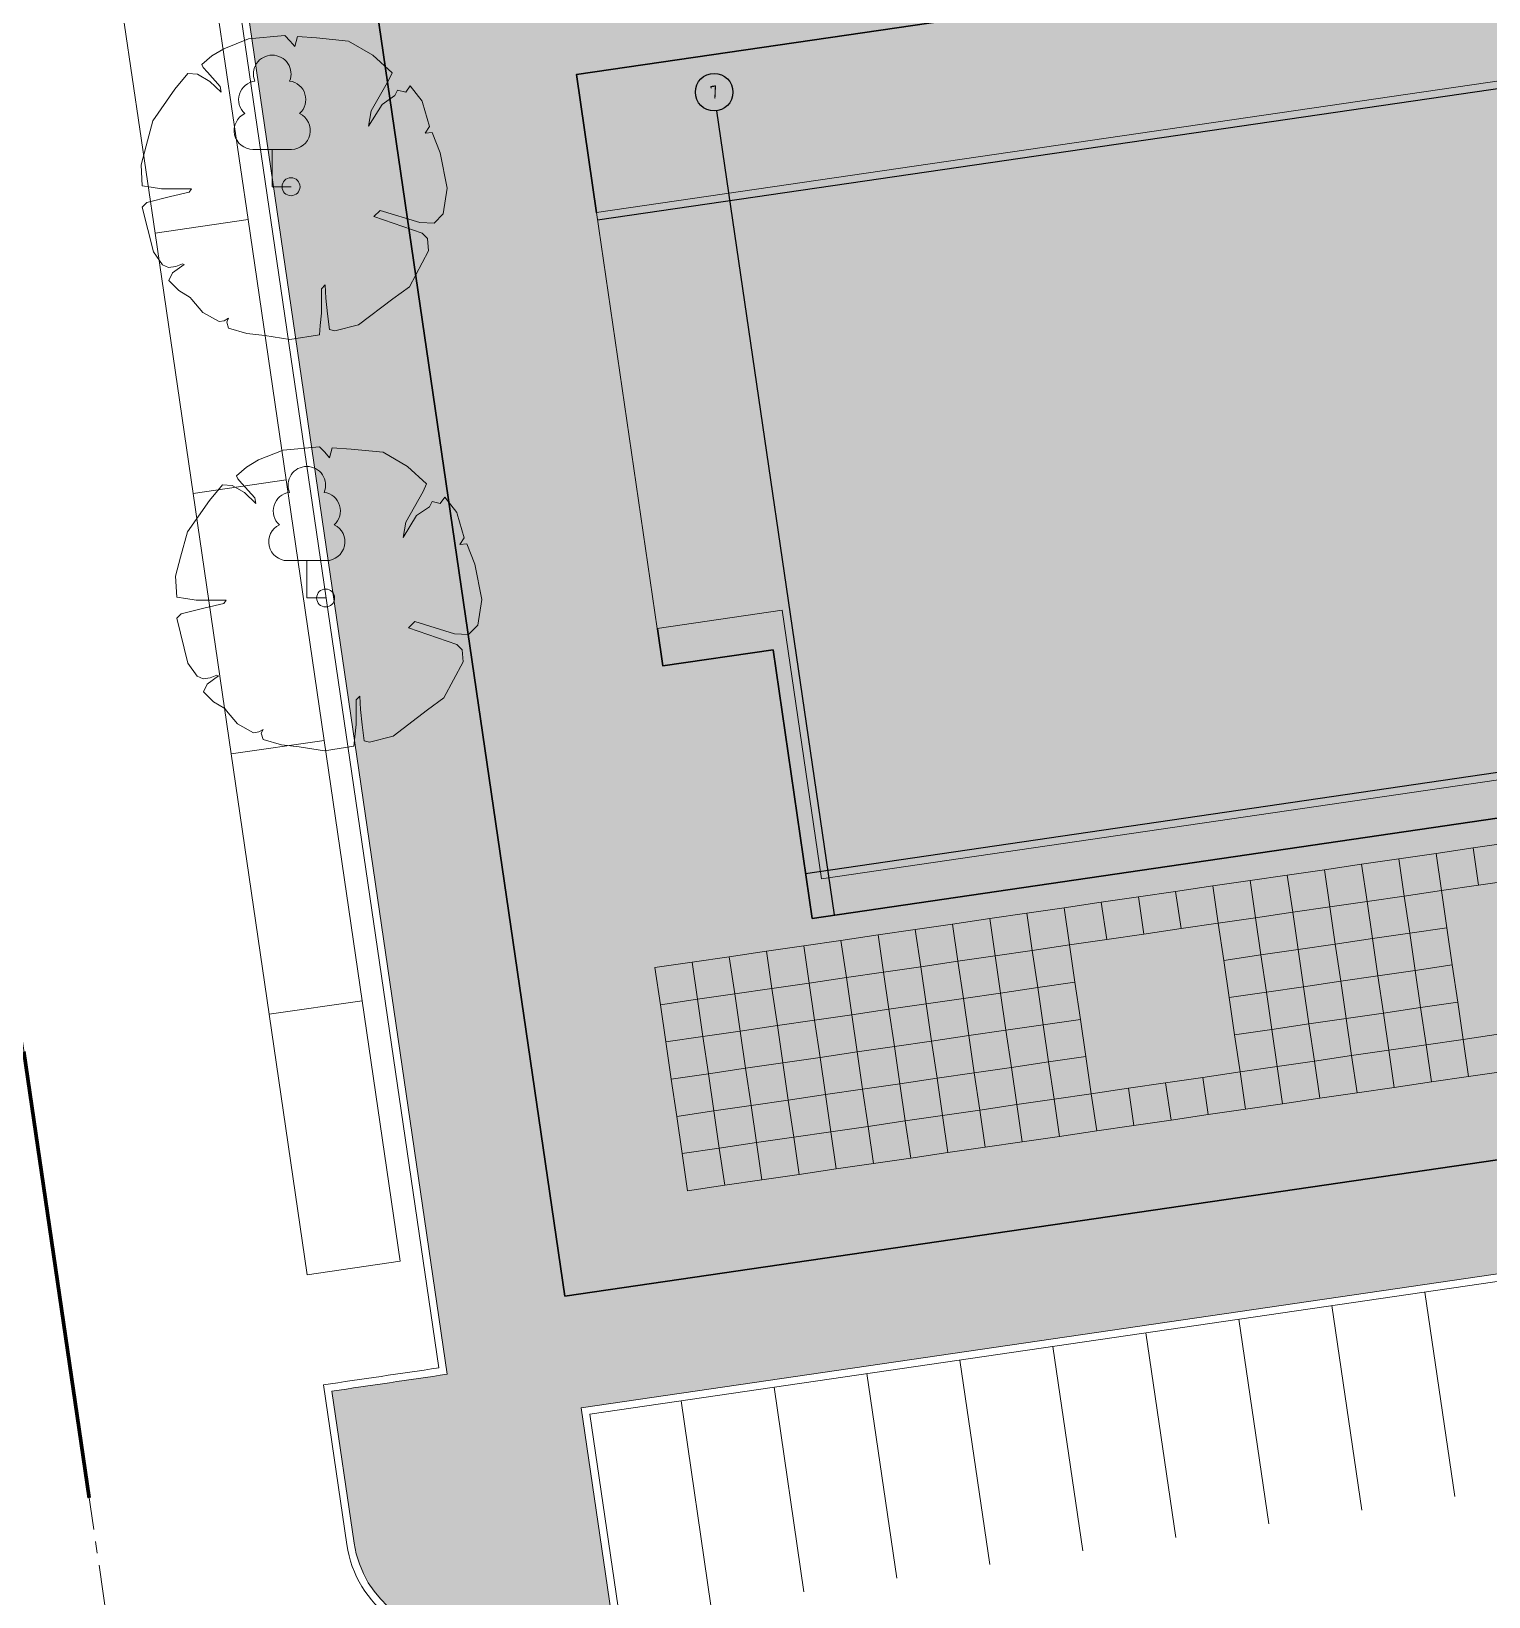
# Model space of a CAD drawing. Header units: metres. Extents: x 2 to 659295185, y -28 to 1124222152.
# Drawn here: x 657140.5 to 657179.27, y 1124363.1 to 1124404.74 of the extents above; entities that cross this region are included whole.
import ezdxf
from ezdxf.enums import TextEntityAlignment as Align

# ---------------------------------------------------------------- set-up
doc = ezdxf.new("R2010")
doc.units = ezdxf.units.M
doc.header["$MEASUREMENT"] = 0
for name, pattern in [('ACAD_ISO10W100', [18.5, 12, -3, 0.5, -3]), ('CENTER', [50.8, 31.75, -6.35, 6.35, -6.35]), ('GOST2.303 5', [24, 20, -1.5, 1, -1.5])]:
    doc.linetypes.add(name, pattern=pattern)
doc.layers.get('0').update_dxf_attribs({"linetype": 'CONTINUOUS'})
for name, color, linetype, lineweight in [("a''brocal", 220, 'CONTINUOUS', 15), ('arboles a eliminar', 1, 'CONTINUOUS', 15), ('area verde', 76, 'CONTINUOUS', 13), ('eje vial', 1, 'CENTER', 15), ('ESCUELA', 7, 'CONTINUOUS', 15), ('estaciomamiento', 8, 'CONTINUOUS', 15), ('MANZANA URBA', 30, 'ACAD_ISO10W100', 80)]:
    doc.layers.add(name, color=color, linetype=linetype, lineweight=lineweight)
doc.layers.add('AREA ACERA', color=7, linetype='CONTINUOUS', lineweight=15, true_color=0xfbe193)
doc.layers.add('parcela simoncito', color=7, linetype='CONTINUOUS', lineweight=9, true_color=0xe9debe)
doc.styles.add('GOST 2.304', font='CS_Gost2304.shx')
doc.linetypes.add('FENCELINE2', pattern='A,0.25,-0.1,[132,ltypeshp.shx,S=0.1,R=0,X=-0.1,Y=0],-0.1,1', length=1.45)

# ---------------------------------------------------------------- blocks, each defined once
blk = doc.blocks.new('_I12B5')
at = {"color": 0}
blk.add_lwpolyline([(-0.0026, 0.4844), (0.0125, 0.4664), (0.0215, 0.499), (0.085, 0.4954), (0.1909, 0.4844), (0.2725, 0.4373), (0.336, 0.3791), (0.3239, 0.3537), (0.2664, 0.2521), (0.2574, 0.2013), (0.3027, 0.2739), (0.345, 0.3029), (0.3542, 0.3211), (0.3813, 0.3139), (0.3965, 0.3355), (0.4358, 0.2847), (0.4377, 0.2802), (0.4606, 0.2002), (0.446, 0.1782), (0.4691, 0.1798), (0.4959, 0.1125), (0.5191, -0.0045), (0.5057, -0.09), (0.4755, -0.1217), (0.4285, -0.1194), (0.2966, -0.0787), (0.2758, -0.099), (0.4358, -0.1547), (0.4539, -0.1727), (0.4569, -0.2127), (0.3935, -0.3325), (0.339, -0.3724), (0.2241, -0.4596), (0.1454, -0.4791), (0.1284, -0.4747), (0.1211, -0.4223), (0.1163, -0.3711), (0.1138, -0.326), (0.1017, -0.3391), (0.1017, -0.4207), (0.0968, -0.4615), (0.0943, -0.4922), (-0.0039, -0.5082), (-0.0876, -0.4951), (-0.1471, -0.4878), (-0.2077, -0.4703), (-0.2139, -0.4499), (-0.2077, -0.4369), (-0.2223, -0.4455), (-0.2393, -0.4485), (-0.2927, -0.4179), (-0.3298, -0.3754), (-0.3355, -0.368), (-0.3732, -0.3448), (-0.4064, -0.3117), (-0.3944, -0.2863), (-0.3557, -0.2587), (-0.3614, -0.2563), (-0.3834, -0.2653), (-0.4073, -0.2685), (-0.4276, -0.2598), (-0.4577, -0.217), (-0.4953, -0.0675), (-0.4799, -0.0527), (-0.4004, -0.0329), (-0.3385, -0.0179), (-0.3309, -0.0072), (-0.4307, -0.0072), (-0.4648, -0.0013), (-0.4949, 0.0033), (-0.4987, 0.0731), (-0.4821, 0.1362), (-0.459, 0.2195), (-0.3866, 0.3247), (-0.3431, 0.3767), (-0.3113, 0.3741), (-0.2702, 0.3503), (-0.2323, 0.3142), (-0.2355, 0.3332), (-0.2782, 0.3807), (-0.2924, 0.3959), (-0.2963, 0.4064), (-0.2631, 0.4348), (-0.2233, 0.459), (-0.1417, 0.4918), (-0.0208, 0.5026)], close=True, dxfattribs=at)
blk.add_circle((0, 0), 0.0299, dxfattribs=at)

msp = doc.modelspace()

# ---------------------------------------------------------------- hatches: boundary and pattern name
at = {"layer": 'AREA ACERA'}
h = msp.add_hatch(color=256, dxfattribs=at)
h.dxf.hatch_style = 1
edge = h.paths.add_edge_path()
edge.add_line((657279.5668, 1124441.1901), (657286.9871, 1124390.4375))
edge.add_line((657286.9871, 1124390.4375), (657154.693, 1124371.0972))
edge.add_line((657154.693, 1124371.0972), (657147.2728, 1124421.8489))
edge.add_line((657147.2728, 1124421.8489), (657159.1465, 1124423.5851))
edge.add_line((657159.1465, 1124423.5851), (657158.8859, 1124425.3672))
edge.add_arc((657156.1146, 1124424.9621), 2.8008, 8.31725, 16.54473)
edge.add_line((657158.7994, 1124425.7596), (657146.9547, 1124424.0263))
edge.add_line((657146.9547, 1124424.0263), (657146.6072, 1124426.4013))
edge.add_line((657146.6072, 1124426.4013), (657145.9148, 1124426.3))
edge.add_arc((657146.755, 1124420.5589), 5.8022, 98.32609, 109.25684)
edge.add_line((657144.8414, 1124426.0365), (657145.1735, 1124423.7653))
edge.add_line((657145.1735, 1124423.7653), (657141.6143, 1124423.2491))
edge.add_arc((657146.7539, 1124420.5609), 5.8001, 152.38844, 172.30373)
edge.add_line((657141.006, 1124421.3377), (657145.4338, 1124421.985))
edge.add_line((657145.4338, 1124421.985), (657154.1421, 1124362.4229))
edge.add_line((657154.1421, 1124362.4229), (657155.9231, 1124362.6833))
edge.add_line((657155.9231, 1124362.6833), (657154.9538, 1124369.3131))
edge.add_line((657154.9538, 1124369.3131), (657287.2479, 1124388.6533))
edge.add_line((657287.2479, 1124388.6533), (657287.4215, 1124387.4659))
edge.add_line((657287.4215, 1124387.4659), (657287.4215, 1124387.4659))
edge.add_line((657287.4215, 1124387.4659), (657288.2171, 1124382.0237))
edge.add_line((657288.2171, 1124382.0237), (657289.9978, 1124382.2841))
edge.add_line((657289.9978, 1124382.2841), (657281.2904, 1124441.8461))
edge.add_line((657281.2904, 1124441.8461), (657287.6968, 1124442.7826))
edge.add_arc((657282.4116, 1124440.3924), 5.8005, 24.33433, 44.2081)
edge.add_line((657286.5695, 1124444.437), (657281.0296, 1124443.6271))
edge.add_line((657281.0296, 1124443.6271), (657280.6824, 1124446.0018))
edge.add_line((657280.6824, 1124446.0018), (657278.9014, 1124445.7414))
edge.add_line((657278.9014, 1124445.7414), (657279.2487, 1124443.3667))
edge.add_line((657279.2487, 1124443.3667), (657275.3137, 1124442.7912))
edge.add_arc((657278.1375, 1124442.7836), 2.8238, 179.84614, 184.02843)
edge.add_line((657275.3206, 1124442.5853), (657275.6088, 1124440.6114))
edge.add_line((657275.6088, 1124440.6114), (657279.5668, 1124441.1901))
at = {"layer": 'area verde'}
h = msp.add_hatch(color=256, dxfattribs=at)
h.dxf.hatch_style = 1
edge = h.paths.add_edge_path()
edge.add_line((657146.6072, 1124426.4013), (657146.9547, 1124424.0263))
edge.add_line((657146.9547, 1124424.0263), (657158.7995, 1124425.7596))
edge.add_arc((657156.1149, 1124424.9625), 2.8004, 16.53763, 98.31883)
edge.add_line((657155.7098, 1124427.7334), (657146.6072, 1124426.4013))
edge = h.paths.add_edge_path()
edge.add_line((657144.8414, 1124426.0366), (657145.1735, 1124423.7653))
edge.add_line((657145.1735, 1124423.7653), (657141.6143, 1124423.2491))
edge.add_arc((657146.7538, 1124420.5609), 5.8, 109.25167, 152.38833, ccw=False)
edge = h.paths.add_edge_path()
edge.add_line((657145.4338, 1124421.985), (657154.1421, 1124362.4229))
edge.add_line((657154.1421, 1124362.4229), (657152.2624, 1124362.1484))
edge.add_arc((657151.8576, 1124364.9198), 2.8008, 188.18476, 278.30907, ccw=False)
edge.add_line((657149.0853, 1124364.5211), (657148.4936, 1124368.5686))
edge.add_arc((656478.9165, 1128956.1962), 4636.2335, 278.3038476, 278.3395574)
edge.add_line((657151.3527, 1124368.9868), (657151.561, 1124369.0172))
edge.add_line((657151.561, 1124369.0172), (657144.5231, 1124417.1542))
edge.add_line((657144.5231, 1124417.1542), (657144.2348, 1124417.1127))
edge.add_arc((657143.821, 1124419.8819), 2.8, 188.31769, 278.49939, ccw=False)
edge.add_arc((657146.9693, 1124420.5494), 6.0152, 172.4698, 190.27043, ccw=False)
edge.add_line((657141.006, 1124421.3377), (657145.4338, 1124421.985))
h.paths.add_polyline_path([(657155.1275, 1124368.1252), (657154.9538, 1124369.3131), (657287.2479, 1124388.6533), (657287.4215, 1124387.4659)])
edge = h.paths.add_edge_path()
edge.add_line((657287.6969, 1124442.7826), (657281.2903, 1124441.8468))
edge.add_line((657281.2903, 1124441.8468), (657289.9978, 1124382.2841))
edge.add_line((657289.9978, 1124382.2841), (657293.2719, 1124382.7627))
edge.add_arc((657292.8589, 1124385.5317), 2.7997, 278.48287, 368.32376)
edge.add_line((657295.6291, 1124385.937), (657295.0359, 1124389.994))
edge.add_line((657295.0359, 1124389.994), (657290.1874, 1124389.2852))
edge.add_line((657290.1874, 1124389.2852), (657283.1871, 1124437.171))
edge.add_line((657283.1871, 1124437.171), (657285.8579, 1124437.5614))
edge.add_arc((657285.4529, 1124440.332), 2.8, 278.31719, 368.3172)
edge.add_line((657288.2235, 1124440.737), (657288.151, 1124441.232))
edge.add_arc((657282.4085, 1124440.392), 5.8036, 8.32209, 24.32549)
edge = h.paths.add_edge_path()
edge.add_line((657280.6824, 1124446.0018), (657281.0296, 1124443.6271))
edge.add_line((657281.0296, 1124443.6271), (657286.5697, 1124444.437))
edge.add_arc((657282.412, 1124440.393), 5.8, 44.20547, 98.31726)
edge.add_line((657281.573, 1124446.132), (657280.6824, 1124446.0018))
edge = h.paths.add_edge_path()
edge.add_line((657278.9014, 1124445.7414), (657279.2485, 1124443.3667))
edge.add_line((657279.2485, 1124443.3667), (657275.3137, 1124442.7912))
edge.add_arc((657278.1408, 1124442.7823), 2.8271, 94.64504, 179.81973, ccw=False)
edge.add_line((657277.9119, 1124445.6002), (657278.9014, 1124445.7414))
edge = h.paths.add_edge_path()
edge.add_line((657269.4251, 1124441.9297), (657254.5544, 1124439.7572))
edge.add_line((657254.5544, 1124439.7572), (657263.7086, 1124443.5216))
edge.add_line((657263.7086, 1124443.5216), (657266.3346, 1124443.9059))
edge.add_arc((657266.7401, 1124441.1354), 2.8, 16.47848, 98.32607, ccw=False)
edge = h.paths.add_edge_path()
edge.add_line((657207.9234, 1124432.9408), (657224.9495, 1124435.4297))
edge.add_line((657224.9495, 1124435.4297), (657210.3183, 1124435.7166))
edge.add_arc((657210.7234, 1124432.9461), 2.8, 98.31808, 180.10893)
edge = h.paths.add_edge_path()
edge.add_line((657164.6736, 1124426.6184), (657203.5089, 1124432.2955))
edge.add_arc((657200.8245, 1124431.4989), 2.8001, 16.52728, 98.31514)
edge.add_line((657200.4196, 1124434.2696), (657166.8988, 1124429.3692))
edge.add_arc((657167.5378, 1124426.5769), 2.8645, 102.89051, 179.1696)
at = {"layer": 'ESCUELA', "linetype": 'Continuous', "lineweight": 0}
msp.add_hatch(color=252, dxfattribs=at).paths.add_polyline_path([(657155.5312, 1124399.9215), (657194.873, 1124405.6731), (657197.5347, 1124387.4664), (657161.5176, 1124382.2011), (657160.4732, 1124389.3451), (657157.1485, 1124388.8591)])
at = {"layer": 'parcela simoncito', "linetype": 'Continuous'}
msp.add_hatch(color=256, dxfattribs=at).paths.add_polyline_path([(657188.4587, 1124427.8699), (657201.082, 1124429.7154), (657208.5015, 1124378.9638), (657154.693, 1124371.0972), (657147.2728, 1124421.8489)])

# ---------------------------------------------------------------- linework, layer by layer
at = {"layer": "a''brocal", "linetype": 'Continuous', "ltscale": 0.4, "elevation": 433.2399, "flags": 128}
msp.add_lwpolyline([(657204.0538, 1124430.1498), (657203.7931, 1124431.933, 0.4142079), (657200.3907, 1124434.4674), (657200.3907, 1124434.4675), (657167.0604, 1124429.595, 0.4142135), (657164.5259, 1124426.1926), (657164.7866, 1124424.4093), (657159.3444, 1124423.6137), (657159.0837, 1124425.3969, 0.4141803), (657155.6808, 1124427.9313), (657145.8858, 1124426.4978, 0.4141619), (657140.8167, 1124419.6941), (657140.8168, 1124419.6931), (657140.8526, 1124419.448, 0.4240187), (657144.3538, 1124416.9297), (657151.3342, 1124369.1859, -0.0003517), (657148.2668, 1124368.7375), (657148.8875, 1124364.492, 0.4125362), (657152.2909, 1124361.9505), (657156.1499, 1124362.5141), (657155.3543, 1124367.9562), (657287.2526, 1124387.2391)], format="xyb", dxfattribs=at)
at = {"layer": "a''brocal", "elevation": 433.2399}
msp.add_lwpolyline([(657200.4196, 1124434.2696), (657166.8988, 1124429.3692, 0.3709474), (657164.696, 1124426.4121), (657164.9845, 1124424.4382), (657159.1465, 1124423.5847), (657158.8858, 1124425.368, 0.414099), (657155.7098, 1124427.7334), (657145.9148, 1124426.3, 0.198809), (657142.1027, 1124424.0262, 0.1993559), (657141.0159, 1124419.7144, 0.4691031), (657144.5207, 1124417.1702), (657151.561, 1124369.0169, 0.0001391), (657148.4936, 1124368.5686), (657149.0854, 1124364.5209, 0.4134972), (657152.2622, 1124362.1484), (657155.9231, 1124362.6831), (657155.1275, 1124368.1252), (657287.4215, 1124387.4659)], format="xyb", dxfattribs=at)
at = {"layer": 'arboles a eliminar', "elevation": 433.2399}
for points in [[(657147.405, 1124400.6093), (657146.905, 1124400.6093), (657146.905, 1124401.6036), (657147.4182, 1124401.6036, 0.7980424), (657147.6345, 1124402.5543, 0.6363283), (657147.3678, 1124403.4201, 0.5330644), (657146.905, 1124404.1093, 0.5330644), (657146.4423, 1124403.4201, 0.6363283), (657146.1756, 1124402.5543, 0.7980424), (657146.3919, 1124401.6036), (657146.905, 1124401.6036)], [(657148.3255, 1124389.6681), (657147.8255, 1124389.6681), (657147.8255, 1124390.6624), (657148.3386, 1124390.6624, 0.7980424), (657148.5549, 1124391.6132, 0.6363283), (657148.2883, 1124392.4789, 0.5330644), (657147.8255, 1124393.1681, 0.5330644), (657147.3627, 1124392.4789, 0.6363283), (657147.096, 1124391.6132, 0.7980424), (657147.3123, 1124390.6624), (657147.8255, 1124390.6624)], [(657148.3255, 1124389.6681), (657147.8255, 1124389.6681), (657147.8255, 1124390.6624), (657148.3386, 1124390.6624, 0.7980424), (657148.5549, 1124391.6132, 0.6363283), (657148.2883, 1124392.4789, 0.5330644), (657147.8255, 1124393.1681, 0.5330644), (657147.3627, 1124392.4789, 0.6363283), (657147.096, 1124391.6132, 0.7980424), (657147.3123, 1124390.6624), (657147.8255, 1124390.6624)]]:
    msp.add_lwpolyline(points, format="xyb", dxfattribs=at)
at = {"layer": 'eje vial', "ltscale": 0.05, "elevation": 433.2399, "flags": 128}
msp.add_lwpolyline([(657132.3766, 1124431.7995), (657172.7273, 1124155.7898)], dxfattribs=at)
at = {"layer": 'ESCUELA', "color": 1, "linetype": 'FENCELINE2', "lineweight": 30, "ltscale": 1.8, "elevation": 433.2399}
msp.add_lwpolyline([(657188.4587, 1124427.8699), (657201.082, 1124429.7154), (657208.5015, 1124378.9638), (657154.693, 1124371.0972), (657147.2728, 1124421.8489), (657188.4587, 1124427.8699)], dxfattribs=at)
at = {"layer": 'ESCUELA', "color": 5, "linetype": 'Continuous', "lineweight": 30, "elevation": 433.2399, "flags": 128}
msp.add_lwpolyline([(657155.5334, 1124399.9109), (657154.9974, 1124403.5918), (657180.0781, 1124407.2554), (657180.4708, 1124404.5741), (657195.1245, 1124406.7205), (657198.0799, 1124386.5356), (657161.2736, 1124381.1447), (657160.2273, 1124388.2885), (657157.2986, 1124387.8595), (657157.1536, 1124388.8489)], dxfattribs=at)
at = {"layer": 'ESCUELA', "linetype": 'Continuous', "lineweight": 0, "elevation": 433.2399, "flags": 128}
msp.add_lwpolyline([(657155.5312, 1124399.9215), (657194.873, 1124405.6731), (657197.5347, 1124387.4664), (657161.5176, 1124382.2011), (657160.4732, 1124389.3451), (657157.1485, 1124388.8591), (657155.5312, 1124399.9215)], dxfattribs=at)
at = {"layer": 'ESCUELA', "color": 1, "linetype": 'GOST2.303 5', "lineweight": 25, "ltscale": 200, "elevation": 433.2399}
for points in [[(657155.5604, 1124399.7239), (657195.7861, 1124405.6045), (657198.0887, 1124405.9411)], [(657161.8603, 1124381.2406), (657158.7335, 1124402.6297)], [(657161.093, 1124382.3414), (657198.3898, 1124387.7938), (657200.6924, 1124388.1304)]]:
    msp.add_lwpolyline(points, dxfattribs=at)
at = {"layer": 'ESCUELA', "color": 248, "lineweight": 9, "ltscale": 100, "elevation": 433.2399}
for points in [[(657178.8548, 1124383.0191), (657179.8443, 1124383.1637), (657179.9889, 1124382.1742), (657178.9995, 1124382.0296)], [(657175.8864, 1124382.5851), (657176.8758, 1124382.7298), (657177.0205, 1124381.7403), (657176.031, 1124381.5956)], [(657175.8864, 1124382.5851), (657176.8758, 1124382.7298), (657177.0205, 1124381.7403), (657176.031, 1124381.5956)], [(657176.8758, 1124382.7298), (657177.8653, 1124382.8744), (657178.01, 1124381.8849), (657177.0205, 1124381.7403)], [(657176.8758, 1124382.7298), (657177.8653, 1124382.8744), (657178.01, 1124381.8849), (657177.0205, 1124381.7403)], [(657177.8653, 1124382.8744), (657178.8548, 1124383.0191), (657178.9995, 1124382.0296), (657178.01, 1124381.8849)], [(657177.8653, 1124382.8744), (657178.8548, 1124383.0191), (657178.9995, 1124382.0296), (657178.01, 1124381.8849)], [(657172.9179, 1124382.1512), (657173.9074, 1124382.2958), (657174.0521, 1124381.3063), (657173.0626, 1124381.1617)], [(657172.9179, 1124382.1512), (657173.9074, 1124382.2958), (657174.0521, 1124381.3063), (657173.0626, 1124381.1617)], [(657173.9074, 1124382.2958), (657174.8969, 1124382.4405), (657175.0415, 1124381.451), (657174.0521, 1124381.3063)], [(657173.9074, 1124382.2958), (657174.8969, 1124382.4405), (657175.0415, 1124381.451), (657174.0521, 1124381.3063)], [(657174.8969, 1124382.4405), (657175.8864, 1124382.5851), (657176.031, 1124381.5956), (657175.0415, 1124381.451)], [(657174.8969, 1124382.4405), (657175.8864, 1124382.5851), (657176.031, 1124381.5956), (657175.0415, 1124381.451)], [(657169.9495, 1124381.7172), (657170.939, 1124381.8619), (657171.0836, 1124380.8724), (657170.0941, 1124380.7277)], [(657169.9495, 1124381.7172), (657170.939, 1124381.8619), (657171.0836, 1124380.8724), (657170.0941, 1124380.7277)], [(657170.939, 1124381.8619), (657171.9284, 1124382.0065), (657172.0731, 1124381.017), (657171.0836, 1124380.8724)], [(657170.939, 1124381.8619), (657171.9284, 1124382.0065), (657172.0731, 1124381.017), (657171.0836, 1124380.8724)], [(657171.9284, 1124382.0065), (657172.9179, 1124382.1512), (657173.0626, 1124381.1617), (657172.0731, 1124381.017)], [(657171.9284, 1124382.0065), (657172.9179, 1124382.1512), (657173.0626, 1124381.1617), (657172.0731, 1124381.017)], [(657177.0205, 1124381.7403), (657178.01, 1124381.8849), (657178.1546, 1124380.8955), (657177.1652, 1124380.7508)], [(657177.0205, 1124381.7403), (657178.01, 1124381.8849), (657178.1546, 1124380.8955), (657177.1652, 1124380.7508)], [(657166.981, 1124381.2832), (657167.9705, 1124381.4279), (657168.1152, 1124380.4384), (657167.1257, 1124380.2938)], [(657166.981, 1124381.2832), (657167.9705, 1124381.4279), (657168.1152, 1124380.4384), (657167.1257, 1124380.2938)], [(657167.9705, 1124381.4279), (657168.96, 1124381.5725), (657169.1046, 1124380.5831), (657168.1152, 1124380.4384)], [(657167.9705, 1124381.4279), (657168.96, 1124381.5725), (657169.1046, 1124380.5831), (657168.1152, 1124380.4384)], [(657168.96, 1124381.5725), (657169.9495, 1124381.7172), (657170.0941, 1124380.7277), (657169.1046, 1124380.5831)], [(657168.96, 1124381.5725), (657169.9495, 1124381.7172), (657170.0941, 1124380.7277), (657169.1046, 1124380.5831)], [(657174.0521, 1124381.3063), (657175.0415, 1124381.451), (657175.1862, 1124380.4615), (657174.1967, 1124380.3168)], [(657174.0521, 1124381.3063), (657175.0415, 1124381.451), (657175.1862, 1124380.4615), (657174.1967, 1124380.3168)], [(657175.0415, 1124381.451), (657176.031, 1124381.5956), (657176.1757, 1124380.6062), (657175.1862, 1124380.4615)], [(657175.0415, 1124381.451), (657176.031, 1124381.5956), (657176.1757, 1124380.6062), (657175.1862, 1124380.4615)], [(657176.031, 1124381.5956), (657177.0205, 1124381.7403), (657177.1652, 1124380.7508), (657176.1757, 1124380.6062)], [(657176.031, 1124381.5956), (657177.0205, 1124381.7403), (657177.1652, 1124380.7508), (657176.1757, 1124380.6062)], [(657164.0126, 1124380.8493), (657165.0021, 1124380.9939), (657165.1467, 1124380.0045), (657164.1572, 1124379.8598)], [(657164.0126, 1124380.8493), (657165.0021, 1124380.9939), (657165.1467, 1124380.0045), (657164.1572, 1124379.8598)], [(657165.0021, 1124380.9939), (657165.9915, 1124381.1386), (657166.1362, 1124380.1491), (657165.1467, 1124380.0045)], [(657165.0021, 1124380.9939), (657165.9915, 1124381.1386), (657166.1362, 1124380.1491), (657165.1467, 1124380.0045)], [(657165.9915, 1124381.1386), (657166.981, 1124381.2832), (657167.1257, 1124380.2938), (657166.1362, 1124380.1491)], [(657165.9915, 1124381.1386), (657166.981, 1124381.2832), (657167.1257, 1124380.2938), (657166.1362, 1124380.1491)], [(657172.0731, 1124381.017), (657173.0626, 1124381.1617), (657173.2072, 1124380.1722), (657172.2177, 1124380.0275)], [(657172.0731, 1124381.017), (657173.0626, 1124381.1617), (657173.2072, 1124380.1722), (657172.2177, 1124380.0275)], [(657173.0626, 1124381.1617), (657174.0521, 1124381.3063), (657174.1967, 1124380.3168), (657173.2072, 1124380.1722)], [(657173.0626, 1124381.1617), (657174.0521, 1124381.3063), (657174.1967, 1124380.3168), (657173.2072, 1124380.1722)], [(657161.0441, 1124380.4153), (657162.0336, 1124380.56), (657162.1783, 1124379.5705), (657161.1888, 1124379.4258)], [(657161.0441, 1124380.4153), (657162.0336, 1124380.56), (657162.1783, 1124379.5705), (657161.1888, 1124379.4258)], [(657162.0336, 1124380.56), (657163.0231, 1124380.7046), (657163.1677, 1124379.7151), (657162.1783, 1124379.5705)], [(657162.0336, 1124380.56), (657163.0231, 1124380.7046), (657163.1677, 1124379.7151), (657162.1783, 1124379.5705)], [(657163.0231, 1124380.7046), (657164.0126, 1124380.8493), (657164.1572, 1124379.8598), (657163.1677, 1124379.7151)], [(657163.0231, 1124380.7046), (657164.0126, 1124380.8493), (657164.1572, 1124379.8598), (657163.1677, 1124379.7151)], [(657175.1862, 1124380.4615), (657176.1757, 1124380.6062), (657176.3203, 1124379.6167), (657175.3308, 1124379.472)], [(657175.1862, 1124380.4615), (657176.1757, 1124380.6062), (657176.3203, 1124379.6167), (657175.3308, 1124379.472)], [(657176.1757, 1124380.6062), (657177.1652, 1124380.7508), (657177.3098, 1124379.7613), (657176.3203, 1124379.6167)], [(657176.1757, 1124380.6062), (657177.1652, 1124380.7508), (657177.3098, 1124379.7613), (657176.3203, 1124379.6167)], [(657177.1652, 1124380.7508), (657178.1546, 1124380.8955), (657178.2993, 1124379.906), (657177.3098, 1124379.7613)], [(657177.1652, 1124380.7508), (657178.1546, 1124380.8955), (657178.2993, 1124379.906), (657177.3098, 1124379.7613)], [(657159.0652, 1124380.126), (657160.0546, 1124380.2707), (657160.1993, 1124379.2812), (657159.2098, 1124379.1365)], [(657159.0652, 1124380.126), (657160.0546, 1124380.2707), (657160.1993, 1124379.2812), (657159.2098, 1124379.1365)], [(657160.0546, 1124380.2707), (657161.0441, 1124380.4153), (657161.1888, 1124379.4258), (657160.1993, 1124379.2812)], [(657160.0546, 1124380.2707), (657161.0441, 1124380.4153), (657161.1888, 1124379.4258), (657160.1993, 1124379.2812)], [(657165.1467, 1124380.0045), (657166.1362, 1124380.1491), (657166.2808, 1124379.1596), (657165.2914, 1124379.015)], [(657165.1467, 1124380.0045), (657166.1362, 1124380.1491), (657166.2808, 1124379.1596), (657165.2914, 1124379.015)], [(657166.1362, 1124380.1491), (657167.1257, 1124380.2938), (657167.2703, 1124379.3043), (657166.2808, 1124379.1596)], [(657166.1362, 1124380.1491), (657167.1257, 1124380.2938), (657167.2703, 1124379.3043), (657166.2808, 1124379.1596)], [(657167.1257, 1124380.2938), (657168.1152, 1124380.4384), (657168.2598, 1124379.4489), (657167.2703, 1124379.3043)], [(657167.1257, 1124380.2938), (657168.1152, 1124380.4384), (657168.2598, 1124379.4489), (657167.2703, 1124379.3043)], [(657172.2177, 1124380.0275), (657173.2072, 1124380.1722), (657173.3519, 1124379.1827), (657172.3624, 1124379.0381)], [(657172.2177, 1124380.0275), (657173.2072, 1124380.1722), (657173.3519, 1124379.1827), (657172.3624, 1124379.0381)], [(657173.2072, 1124380.1722), (657174.1967, 1124380.3168), (657174.3414, 1124379.3274), (657173.3519, 1124379.1827)], [(657173.2072, 1124380.1722), (657174.1967, 1124380.3168), (657174.3414, 1124379.3274), (657173.3519, 1124379.1827)], [(657174.1967, 1124380.3168), (657175.1862, 1124380.4615), (657175.3308, 1124379.472), (657174.3414, 1124379.3274)], [(657174.1967, 1124380.3168), (657175.1862, 1124380.4615), (657175.3308, 1124379.472), (657174.3414, 1124379.3274)], [(657157.0862, 1124379.8367), (657158.0757, 1124379.9814), (657158.2203, 1124378.9919), (657157.2309, 1124378.8472)], [(657157.0862, 1124379.8367), (657158.0757, 1124379.9814), (657158.2203, 1124378.9919), (657157.2309, 1124378.8472)], [(657158.0757, 1124379.9814), (657159.0652, 1124380.126), (657159.2098, 1124379.1365), (657158.2203, 1124378.9919)], [(657158.0757, 1124379.9814), (657159.0652, 1124380.126), (657159.2098, 1124379.1365), (657158.2203, 1124378.9919)], [(657163.1677, 1124379.7151), (657164.1572, 1124379.8598), (657164.3019, 1124378.8703), (657163.3124, 1124378.7257)], [(657163.1677, 1124379.7151), (657164.1572, 1124379.8598), (657164.3019, 1124378.8703), (657163.3124, 1124378.7257)], [(657164.1572, 1124379.8598), (657165.1467, 1124380.0045), (657165.2914, 1124379.015), (657164.3019, 1124378.8703)], [(657164.1572, 1124379.8598), (657165.1467, 1124380.0045), (657165.2914, 1124379.015), (657164.3019, 1124378.8703)], [(657176.3203, 1124379.6167), (657177.3098, 1124379.7613), (657177.4545, 1124378.7718), (657176.465, 1124378.6272)], [(657176.3203, 1124379.6167), (657177.3098, 1124379.7613), (657177.4545, 1124378.7718), (657176.465, 1124378.6272)], [(657177.3098, 1124379.7613), (657178.2993, 1124379.906), (657178.4439, 1124378.9165), (657177.4545, 1124378.7718)], [(657177.3098, 1124379.7613), (657178.2993, 1124379.906), (657178.4439, 1124378.9165), (657177.4545, 1124378.7718)], [(657160.1993, 1124379.2812), (657161.1888, 1124379.4258), (657161.3334, 1124378.4364), (657160.344, 1124378.2917)], [(657160.1993, 1124379.2812), (657161.1888, 1124379.4258), (657161.3334, 1124378.4364), (657160.344, 1124378.2917)], [(657161.1888, 1124379.4258), (657162.1783, 1124379.5705), (657162.3229, 1124378.581), (657161.3334, 1124378.4364)], [(657161.1888, 1124379.4258), (657162.1783, 1124379.5705), (657162.3229, 1124378.581), (657161.3334, 1124378.4364)], [(657162.1783, 1124379.5705), (657163.1677, 1124379.7151), (657163.3124, 1124378.7257), (657162.3229, 1124378.581)], [(657162.1783, 1124379.5705), (657163.1677, 1124379.7151), (657163.3124, 1124378.7257), (657162.3229, 1124378.581)], [(657167.2703, 1124379.3043), (657168.2598, 1124379.4489), (657168.4045, 1124378.4594), (657167.415, 1124378.3148)], [(657167.2703, 1124379.3043), (657168.2598, 1124379.4489), (657168.4045, 1124378.4594), (657167.415, 1124378.3148)], [(657173.3519, 1124379.1827), (657174.3414, 1124379.3274), (657174.486, 1124378.3379), (657173.4965, 1124378.1932)], [(657173.3519, 1124379.1827), (657174.3414, 1124379.3274), (657174.486, 1124378.3379), (657173.4965, 1124378.1932)], [(657174.3414, 1124379.3274), (657175.3308, 1124379.472), (657175.4755, 1124378.4825), (657174.486, 1124378.3379)], [(657174.3414, 1124379.3274), (657175.3308, 1124379.472), (657175.4755, 1124378.4825), (657174.486, 1124378.3379)], [(657175.3308, 1124379.472), (657176.3203, 1124379.6167), (657176.465, 1124378.6272), (657175.4755, 1124378.4825)], [(657175.3308, 1124379.472), (657176.3203, 1124379.6167), (657176.465, 1124378.6272), (657175.4755, 1124378.4825)], [(657157.2309, 1124378.8472), (657158.2203, 1124378.9919), (657158.365, 1124378.0024), (657157.3755, 1124377.8577)], [(657157.2309, 1124378.8472), (657158.2203, 1124378.9919), (657158.365, 1124378.0024), (657157.3755, 1124377.8577)], [(657158.2203, 1124378.9919), (657159.2098, 1124379.1365), (657159.3545, 1124378.1471), (657158.365, 1124378.0024)], [(657158.2203, 1124378.9919), (657159.2098, 1124379.1365), (657159.3545, 1124378.1471), (657158.365, 1124378.0024)], [(657159.2098, 1124379.1365), (657160.1993, 1124379.2812), (657160.344, 1124378.2917), (657159.3545, 1124378.1471)], [(657159.2098, 1124379.1365), (657160.1993, 1124379.2812), (657160.344, 1124378.2917), (657159.3545, 1124378.1471)], [(657164.3019, 1124378.8703), (657165.2914, 1124379.015), (657165.436, 1124378.0255), (657164.4465, 1124377.8808)], [(657164.3019, 1124378.8703), (657165.2914, 1124379.015), (657165.436, 1124378.0255), (657164.4465, 1124377.8808)], [(657165.2914, 1124379.015), (657166.2808, 1124379.1596), (657166.4255, 1124378.1701), (657165.436, 1124378.0255)], [(657165.2914, 1124379.015), (657166.2808, 1124379.1596), (657166.4255, 1124378.1701), (657165.436, 1124378.0255)], [(657166.2808, 1124379.1596), (657167.2703, 1124379.3043), (657167.415, 1124378.3148), (657166.4255, 1124378.1701)], [(657166.2808, 1124379.1596), (657167.2703, 1124379.3043), (657167.415, 1124378.3148), (657166.4255, 1124378.1701)], [(657172.3624, 1124379.0381), (657173.3519, 1124379.1827), (657173.4965, 1124378.1932), (657172.507, 1124378.0486)], [(657172.3624, 1124379.0381), (657173.3519, 1124379.1827), (657173.4965, 1124378.1932), (657172.507, 1124378.0486)], [(657177.4545, 1124378.7718), (657178.4439, 1124378.9165), (657178.5886, 1124377.927), (657177.5991, 1124377.7824)], [(657177.4545, 1124378.7718), (657178.4439, 1124378.9165), (657178.5886, 1124377.927), (657177.5991, 1124377.7824)], [(657161.3334, 1124378.4364), (657162.3229, 1124378.581), (657162.4676, 1124377.5915), (657161.4781, 1124377.4469)], [(657161.3334, 1124378.4364), (657162.3229, 1124378.581), (657162.4676, 1124377.5915), (657161.4781, 1124377.4469)], [(657162.3229, 1124378.581), (657163.3124, 1124378.7257), (657163.4571, 1124377.7362), (657162.4676, 1124377.5915)], [(657162.3229, 1124378.581), (657163.3124, 1124378.7257), (657163.4571, 1124377.7362), (657162.4676, 1124377.5915)], [(657163.3124, 1124378.7257), (657164.3019, 1124378.8703), (657164.4465, 1124377.8808), (657163.4571, 1124377.7362)], [(657163.3124, 1124378.7257), (657164.3019, 1124378.8703), (657164.4465, 1124377.8808), (657163.4571, 1124377.7362)], [(657174.486, 1124378.3379), (657175.4755, 1124378.4825), (657175.6201, 1124377.493), (657174.6307, 1124377.3484)], [(657174.486, 1124378.3379), (657175.4755, 1124378.4825), (657175.6201, 1124377.493), (657174.6307, 1124377.3484)], [(657175.4755, 1124378.4825), (657176.465, 1124378.6272), (657176.6096, 1124377.6377), (657175.6201, 1124377.493)], [(657175.4755, 1124378.4825), (657176.465, 1124378.6272), (657176.6096, 1124377.6377), (657175.6201, 1124377.493)], [(657176.465, 1124378.6272), (657177.4545, 1124378.7718), (657177.5991, 1124377.7824), (657176.6096, 1124377.6377)], [(657176.465, 1124378.6272), (657177.4545, 1124378.7718), (657177.5991, 1124377.7824), (657176.6096, 1124377.6377)], [(657158.365, 1124378.0024), (657159.3545, 1124378.1471), (657159.4991, 1124377.1576), (657158.5096, 1124377.0129)], [(657158.365, 1124378.0024), (657159.3545, 1124378.1471), (657159.4991, 1124377.1576), (657158.5096, 1124377.0129)], [(657159.3545, 1124378.1471), (657160.344, 1124378.2917), (657160.4886, 1124377.3022), (657159.4991, 1124377.1576)], [(657159.3545, 1124378.1471), (657160.344, 1124378.2917), (657160.4886, 1124377.3022), (657159.4991, 1124377.1576)], [(657160.344, 1124378.2917), (657161.3334, 1124378.4364), (657161.4781, 1124377.4469), (657160.4886, 1124377.3022)], [(657160.344, 1124378.2917), (657161.3334, 1124378.4364), (657161.4781, 1124377.4469), (657160.4886, 1124377.3022)], [(657165.436, 1124378.0255), (657166.4255, 1124378.1701), (657166.5702, 1124377.1807), (657165.5807, 1124377.036)], [(657165.436, 1124378.0255), (657166.4255, 1124378.1701), (657166.5702, 1124377.1807), (657165.5807, 1124377.036)], [(657166.4255, 1124378.1701), (657167.415, 1124378.3148), (657167.5596, 1124377.3253), (657166.5702, 1124377.1807)], [(657166.4255, 1124378.1701), (657167.415, 1124378.3148), (657167.5596, 1124377.3253), (657166.5702, 1124377.1807)], [(657167.415, 1124378.3148), (657168.4045, 1124378.4594), (657168.5491, 1124377.47), (657167.5596, 1124377.3253)], [(657167.415, 1124378.3148), (657168.4045, 1124378.4594), (657168.5491, 1124377.47), (657167.5596, 1124377.3253)], [(657172.507, 1124378.0486), (657173.4965, 1124378.1932), (657173.6412, 1124377.2037), (657172.6517, 1124377.0591)], [(657172.507, 1124378.0486), (657173.4965, 1124378.1932), (657173.6412, 1124377.2037), (657172.6517, 1124377.0591)], [(657173.4965, 1124378.1932), (657174.486, 1124378.3379), (657174.6307, 1124377.3484), (657173.6412, 1124377.2037)], [(657173.4965, 1124378.1932), (657174.486, 1124378.3379), (657174.6307, 1124377.3484), (657173.6412, 1124377.2037)], [(657178.5886, 1124377.927), (657179.5781, 1124378.0717), (657179.7227, 1124377.0822), (657178.7332, 1124376.9375)], [(657178.5886, 1124377.927), (657179.5781, 1124378.0717), (657179.7227, 1124377.0822), (657178.7332, 1124376.9375)], [(657157.3755, 1124377.8577), (657158.365, 1124378.0024), (657158.5096, 1124377.0129), (657157.5202, 1124376.8683)], [(657157.3755, 1124377.8577), (657158.365, 1124378.0024), (657158.5096, 1124377.0129), (657157.5202, 1124376.8683)], [(657162.4676, 1124377.5915), (657163.4571, 1124377.7362), (657163.6017, 1124376.7467), (657162.6122, 1124376.602)], [(657162.4676, 1124377.5915), (657163.4571, 1124377.7362), (657163.6017, 1124376.7467), (657162.6122, 1124376.602)], [(657163.4571, 1124377.7362), (657164.4465, 1124377.8808), (657164.5912, 1124376.8914), (657163.6017, 1124376.7467)], [(657163.4571, 1124377.7362), (657164.4465, 1124377.8808), (657164.5912, 1124376.8914), (657163.6017, 1124376.7467)], [(657164.4465, 1124377.8808), (657165.436, 1124378.0255), (657165.5807, 1124377.036), (657164.5912, 1124376.8914)], [(657164.4465, 1124377.8808), (657165.436, 1124378.0255), (657165.5807, 1124377.036), (657164.5912, 1124376.8914)], [(657176.6096, 1124377.6377), (657177.5991, 1124377.7824), (657177.7438, 1124376.7929), (657176.7543, 1124376.6482)], [(657176.6096, 1124377.6377), (657177.5991, 1124377.7824), (657177.7438, 1124376.7929), (657176.7543, 1124376.6482)], [(657177.5991, 1124377.7824), (657178.5886, 1124377.927), (657178.7332, 1124376.9375), (657177.7438, 1124376.7929)], [(657177.5991, 1124377.7824), (657178.5886, 1124377.927), (657178.7332, 1124376.9375), (657177.7438, 1124376.7929)], [(657159.4991, 1124377.1576), (657160.4886, 1124377.3022), (657160.6333, 1124376.3127), (657159.6438, 1124376.1681)], [(657159.4991, 1124377.1576), (657160.4886, 1124377.3022), (657160.6333, 1124376.3127), (657159.6438, 1124376.1681)], [(657160.4886, 1124377.3022), (657161.4781, 1124377.4469), (657161.6227, 1124376.4574), (657160.6333, 1124376.3127)], [(657160.4886, 1124377.3022), (657161.4781, 1124377.4469), (657161.6227, 1124376.4574), (657160.6333, 1124376.3127)], [(657161.4781, 1124377.4469), (657162.4676, 1124377.5915), (657162.6122, 1124376.602), (657161.6227, 1124376.4574)], [(657161.4781, 1124377.4469), (657162.4676, 1124377.5915), (657162.6122, 1124376.602), (657161.6227, 1124376.4574)], [(657166.5702, 1124377.1807), (657167.5596, 1124377.3253), (657167.7043, 1124376.3358), (657166.7148, 1124376.1912)], [(657166.5702, 1124377.1807), (657167.5596, 1124377.3253), (657167.7043, 1124376.3358), (657166.7148, 1124376.1912)], [(657167.5596, 1124377.3253), (657168.5491, 1124377.47), (657168.6938, 1124376.4805), (657167.7043, 1124376.3358)], [(657167.5596, 1124377.3253), (657168.5491, 1124377.47), (657168.6938, 1124376.4805), (657167.7043, 1124376.3358)], [(657173.6412, 1124377.2037), (657174.6307, 1124377.3484), (657174.7753, 1124376.3589), (657173.7858, 1124376.2143)], [(657173.6412, 1124377.2037), (657174.6307, 1124377.3484), (657174.7753, 1124376.3589), (657173.7858, 1124376.2143)], [(657174.6307, 1124377.3484), (657175.6201, 1124377.493), (657175.7648, 1124376.5036), (657174.7753, 1124376.3589)], [(657174.6307, 1124377.3484), (657175.6201, 1124377.493), (657175.7648, 1124376.5036), (657174.7753, 1124376.3589)], [(657175.6201, 1124377.493), (657176.6096, 1124377.6377), (657176.7543, 1124376.6482), (657175.7648, 1124376.5036)], [(657175.6201, 1124377.493), (657176.6096, 1124377.6377), (657176.7543, 1124376.6482), (657175.7648, 1124376.5036)], [(657157.5202, 1124376.8683), (657158.5096, 1124377.0129), (657158.6543, 1124376.0234), (657157.6648, 1124375.8788)], [(657157.5202, 1124376.8683), (657158.5096, 1124377.0129), (657158.6543, 1124376.0234), (657157.6648, 1124375.8788)], [(657158.5096, 1124377.0129), (657159.4991, 1124377.1576), (657159.6438, 1124376.1681), (657158.6543, 1124376.0234)], [(657158.5096, 1124377.0129), (657159.4991, 1124377.1576), (657159.6438, 1124376.1681), (657158.6543, 1124376.0234)], [(657163.6017, 1124376.7467), (657164.5912, 1124376.8914), (657164.7358, 1124375.9019), (657163.7464, 1124375.7572)], [(657163.6017, 1124376.7467), (657164.5912, 1124376.8914), (657164.7358, 1124375.9019), (657163.7464, 1124375.7572)], [(657164.5912, 1124376.8914), (657165.5807, 1124377.036), (657165.7253, 1124376.0465), (657164.7358, 1124375.9019)], [(657164.5912, 1124376.8914), (657165.5807, 1124377.036), (657165.7253, 1124376.0465), (657164.7358, 1124375.9019)], [(657165.5807, 1124377.036), (657166.5702, 1124377.1807), (657166.7148, 1124376.1912), (657165.7253, 1124376.0465)], [(657165.5807, 1124377.036), (657166.5702, 1124377.1807), (657166.7148, 1124376.1912), (657165.7253, 1124376.0465)], [(657170.6727, 1124376.7698), (657171.6622, 1124376.9144), (657171.8069, 1124375.925), (657170.8174, 1124375.7803)], [(657170.6727, 1124376.7698), (657171.6622, 1124376.9144), (657171.8069, 1124375.925), (657170.8174, 1124375.7803)], [(657171.6622, 1124376.9144), (657172.6517, 1124377.0591), (657172.7964, 1124376.0696), (657171.8069, 1124375.925)], [(657171.6622, 1124376.9144), (657172.6517, 1124377.0591), (657172.7964, 1124376.0696), (657171.8069, 1124375.925)], [(657172.6517, 1124377.0591), (657173.6412, 1124377.2037), (657173.7858, 1124376.2143), (657172.7964, 1124376.0696)], [(657172.6517, 1124377.0591), (657173.6412, 1124377.2037), (657173.7858, 1124376.2143), (657172.7964, 1124376.0696)], [(657160.6333, 1124376.3127), (657161.6227, 1124376.4574), (657161.7674, 1124375.4679), (657160.7779, 1124375.3233)], [(657160.6333, 1124376.3127), (657161.6227, 1124376.4574), (657161.7674, 1124375.4679), (657160.7779, 1124375.3233)], [(657161.6227, 1124376.4574), (657162.6122, 1124376.602), (657162.7569, 1124375.6126), (657161.7674, 1124375.4679)], [(657161.6227, 1124376.4574), (657162.6122, 1124376.602), (657162.7569, 1124375.6126), (657161.7674, 1124375.4679)], [(657162.6122, 1124376.602), (657163.6017, 1124376.7467), (657163.7464, 1124375.7572), (657162.7569, 1124375.6126)], [(657162.6122, 1124376.602), (657163.6017, 1124376.7467), (657163.7464, 1124375.7572), (657162.7569, 1124375.6126)], [(657167.7043, 1124376.3358), (657168.6938, 1124376.4805), (657168.8384, 1124375.491), (657167.8489, 1124375.3463)], [(657167.7043, 1124376.3358), (657168.6938, 1124376.4805), (657168.8384, 1124375.491), (657167.8489, 1124375.3463)], [(657168.6938, 1124376.4805), (657169.6833, 1124376.6251), (657169.8279, 1124375.6356), (657168.8384, 1124375.491)], [(657168.6938, 1124376.4805), (657169.6833, 1124376.6251), (657169.8279, 1124375.6356), (657168.8384, 1124375.491)], [(657169.6833, 1124376.6251), (657170.6727, 1124376.7698), (657170.8174, 1124375.7803), (657169.8279, 1124375.6356)], [(657169.6833, 1124376.6251), (657170.6727, 1124376.7698), (657170.8174, 1124375.7803), (657169.8279, 1124375.6356)], [(657157.6648, 1124375.8788), (657158.6543, 1124376.0234), (657158.7989, 1124375.034), (657157.8095, 1124374.8893)], [(657157.6648, 1124375.8788), (657158.6543, 1124376.0234), (657158.7989, 1124375.034), (657157.8095, 1124374.8893)], [(657158.6543, 1124376.0234), (657159.6438, 1124376.1681), (657159.7884, 1124375.1786), (657158.7989, 1124375.034)], [(657158.6543, 1124376.0234), (657159.6438, 1124376.1681), (657159.7884, 1124375.1786), (657158.7989, 1124375.034)], [(657159.6438, 1124376.1681), (657160.6333, 1124376.3127), (657160.7779, 1124375.3233), (657159.7884, 1124375.1786)], [(657159.6438, 1124376.1681), (657160.6333, 1124376.3127), (657160.7779, 1124375.3233), (657159.7884, 1124375.1786)], [(657164.7358, 1124375.9019), (657165.7253, 1124376.0465), (657165.87, 1124375.057), (657164.8805, 1124374.9124)], [(657164.7358, 1124375.9019), (657165.7253, 1124376.0465), (657165.87, 1124375.057), (657164.8805, 1124374.9124)], [(657165.7253, 1124376.0465), (657166.7148, 1124376.1912), (657166.8595, 1124375.2017), (657165.87, 1124375.057)], [(657165.7253, 1124376.0465), (657166.7148, 1124376.1912), (657166.8595, 1124375.2017), (657165.87, 1124375.057)], [(657166.7148, 1124376.1912), (657167.7043, 1124376.3358), (657167.8489, 1124375.3463), (657166.8595, 1124375.2017)], [(657166.7148, 1124376.1912), (657167.7043, 1124376.3358), (657167.8489, 1124375.3463), (657166.8595, 1124375.2017)], [(657161.7674, 1124375.4679), (657162.7569, 1124375.6126), (657162.9015, 1124374.6231), (657161.912, 1124374.4784)], [(657161.7674, 1124375.4679), (657162.7569, 1124375.6126), (657162.9015, 1124374.6231), (657161.912, 1124374.4784)], [(657162.7569, 1124375.6126), (657163.7464, 1124375.7572), (657163.891, 1124374.7677), (657162.9015, 1124374.6231)], [(657162.7569, 1124375.6126), (657163.7464, 1124375.7572), (657163.891, 1124374.7677), (657162.9015, 1124374.6231)], [(657163.7464, 1124375.7572), (657164.7358, 1124375.9019), (657164.8805, 1124374.9124), (657163.891, 1124374.7677)], [(657163.7464, 1124375.7572), (657164.7358, 1124375.9019), (657164.8805, 1124374.9124), (657163.891, 1124374.7677)], [(657158.7989, 1124375.034), (657159.7884, 1124375.1786), (657159.9331, 1124374.1891), (657158.9436, 1124374.0445)], [(657158.7989, 1124375.034), (657159.7884, 1124375.1786), (657159.9331, 1124374.1891), (657158.9436, 1124374.0445)], [(657159.7884, 1124375.1786), (657160.7779, 1124375.3233), (657160.9226, 1124374.3338), (657159.9331, 1124374.1891)], [(657159.7884, 1124375.1786), (657160.7779, 1124375.3233), (657160.9226, 1124374.3338), (657159.9331, 1124374.1891)], [(657160.7779, 1124375.3233), (657161.7674, 1124375.4679), (657161.912, 1124374.4784), (657160.9226, 1124374.3338)], [(657160.7779, 1124375.3233), (657161.7674, 1124375.4679), (657161.912, 1124374.4784), (657160.9226, 1124374.3338)], [(657157.8095, 1124374.8893), (657158.7989, 1124375.034), (657158.9436, 1124374.0445), (657157.9541, 1124373.8998)], [(657157.8095, 1124374.8893), (657158.7989, 1124375.034), (657158.9436, 1124374.0445), (657157.9541, 1124373.8998)]]:
    msp.add_lwpolyline(points, close=True, dxfattribs=at)
at = {"layer": 'ESCUELA', "color": 1, "linetype": 'Continuous', "lineweight": 25, "ltscale": 100}
msp.add_circle((657158.6611, 1124403.1244, 433.2399), 0.5, dxfattribs=at)
at = {"layer": 'estaciomamiento', "elevation": 433.2399, "flags": 128}
for points in [[(657143.7878, 1124399.372), (657146.2615, 1124399.7336), (657145.2488, 1124406.66), (657142.7751, 1124406.2983), (657143.7878, 1124399.372)], [(657143.7878, 1124399.372), (657146.2615, 1124399.7336), (657145.2488, 1124406.66), (657142.7751, 1124406.2983), (657143.7878, 1124399.372)], [(657144.8005, 1124392.4456), (657147.2742, 1124392.8073), (657146.2615, 1124399.7336), (657143.7878, 1124399.372), (657144.8005, 1124392.4456)], [(657144.8005, 1124392.4456), (657147.2742, 1124392.8073), (657146.2615, 1124399.7336), (657143.7878, 1124399.372), (657144.8005, 1124392.4456)], [(657145.8132, 1124385.5192), (657148.2869, 1124385.8809), (657147.2742, 1124392.8073), (657144.8005, 1124392.4456), (657145.8132, 1124385.5192)], [(657145.8132, 1124385.5192), (657148.2869, 1124385.8809), (657147.2742, 1124392.8073), (657144.8005, 1124392.4456), (657145.8132, 1124385.5192)], [(657146.8258, 1124378.5929), (657149.2995, 1124378.9546), (657148.2869, 1124385.8809), (657145.8132, 1124385.5192), (657146.8258, 1124378.5929)], [(657146.8258, 1124378.5929), (657149.2995, 1124378.9546), (657148.2869, 1124385.8809), (657145.8132, 1124385.5192), (657146.8258, 1124378.5929)], [(657147.8385, 1124371.6665), (657150.3122, 1124372.0282), (657149.2995, 1124378.9546), (657146.8258, 1124378.5929), (657147.8385, 1124371.6665)], [(657147.8385, 1124371.6665), (657150.3122, 1124372.0282), (657149.2995, 1124378.9546), (657146.8258, 1124378.5929), (657147.8385, 1124371.6665)], [(657177.5701, 1124371.2045), (657178.3657, 1124365.7624)], [(657175.0964, 1124370.8429), (657175.892, 1124365.4007)], [(657172.6227, 1124370.4813), (657173.4183, 1124365.0391)], [(657167.6753, 1124369.758), (657168.4709, 1124364.3158)], [(657170.149, 1124370.1196), (657170.9446, 1124364.6775)], [(657165.2016, 1124369.3964), (657165.9972, 1124363.9542)], [(657162.7278, 1124369.0347), (657163.5234, 1124363.5926)], [(657160.2541, 1124368.6731), (657161.0497, 1124363.2309)], [(657158.576, 1124362.8693), (657157.7804, 1124368.3115)]]:
    msp.add_lwpolyline(points, dxfattribs=at)
at = {"layer": 'MANZANA URBA', "elevation": 433.2399}
msp.add_lwpolyline([(657291.4892, 1124449.5033), (657324.4403, 1124224.1284), (657166.1207, 1124200.9812), (657133.0858, 1124426.9484), (657291.4892, 1124449.5033)], dxfattribs=at)

# ---------------------------------------------------------------- block references
at = {"layer": 'arboles a eliminar', "xscale": 8, "yscale": 8, "zscale": 8}
for p in [(657147.405, 1124400.6095, 433.2399), (657148.3255, 1124389.6681, 433.2399)]:
    msp.add_blockref('_I12B5', p, dxfattribs=at)

# ---------------------------------------------------------------- texts
at = {"layer": 'ESCUELA', "color": 1, "linetype": 'Continuous', "lineweight": 25, "ltscale": 100, "style": 'GOST 2.304'}
msp.add_text('7', height=0.35, rotation=8.31719, dxfattribs=at).set_placement((657158.6611, 1124403.1244, 433.2399), align=Align.MIDDLE_CENTER)

doc.saveas('drawing.dxf')
